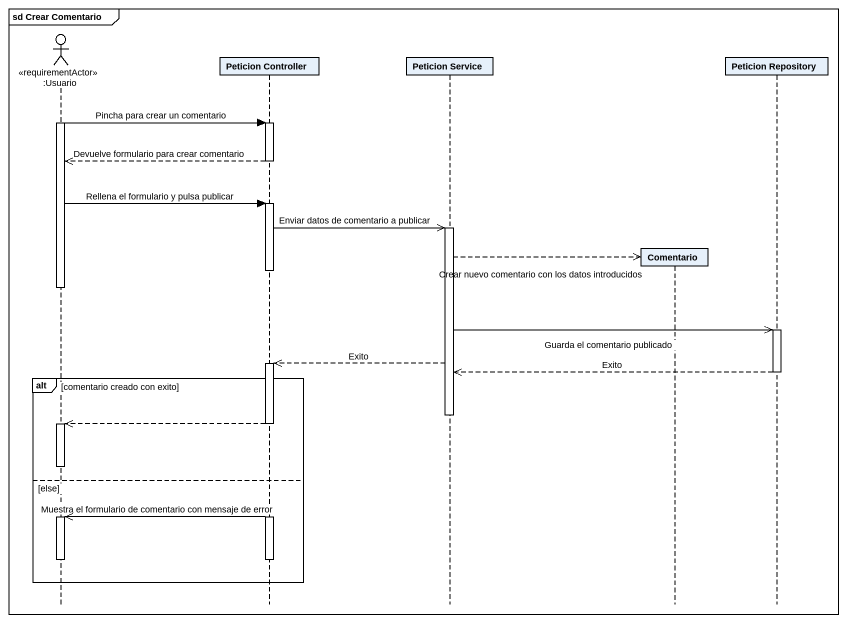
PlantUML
@startuml
mainframe sd Crear Comentario
hide footbox
actor ":Usuario" as Usuario <<requirementActor>>
participant "Peticion Controller" as Peticion_Controller
participant "Peticion Service" as Peticion_Service
participant Comentario
participant "Peticion Repository" as Peticion_Repository

activate Usuario
Usuario -> Peticion_Controller : Pincha para crear un comentario
activate Peticion_Controller
Peticion_Controller -->> Usuario : Devuelve formulario para crear comentario
deactivate Peticion_Controller
Usuario -> Peticion_Controller : Rellena el formulario y pulsa publicar
activate Peticion_Controller
Peticion_Controller ->> Peticion_Service : Enviar datos de comentario a publicar
activate Peticion_Service
Peticion_Service -->> Comentario ** : Crear nuevo comentario con los datos introducidos
deactivate Peticion_Controller
deactivate Usuario
Peticion_Service ->> Peticion_Repository : Guarda el comentario publicado
activate Peticion_Repository
Peticion_Service -->> Peticion_Controller : Exito
activate Peticion_Controller
Peticion_Repository -->> Peticion_Service : Exito
deactivate Peticion_Repository
alt comentario creado con exito
  deactivate Peticion_Service
  Peticion_Controller -->> Usuario
  activate Usuario
  deactivate Usuario
else else
  Peticion_Controller ->> Usuario : Muestra el formulario de comentario con mensaje de error
  activate Usuario
  deactivate Usuario
  deactivate Peticion_Controller
end
@enduml
